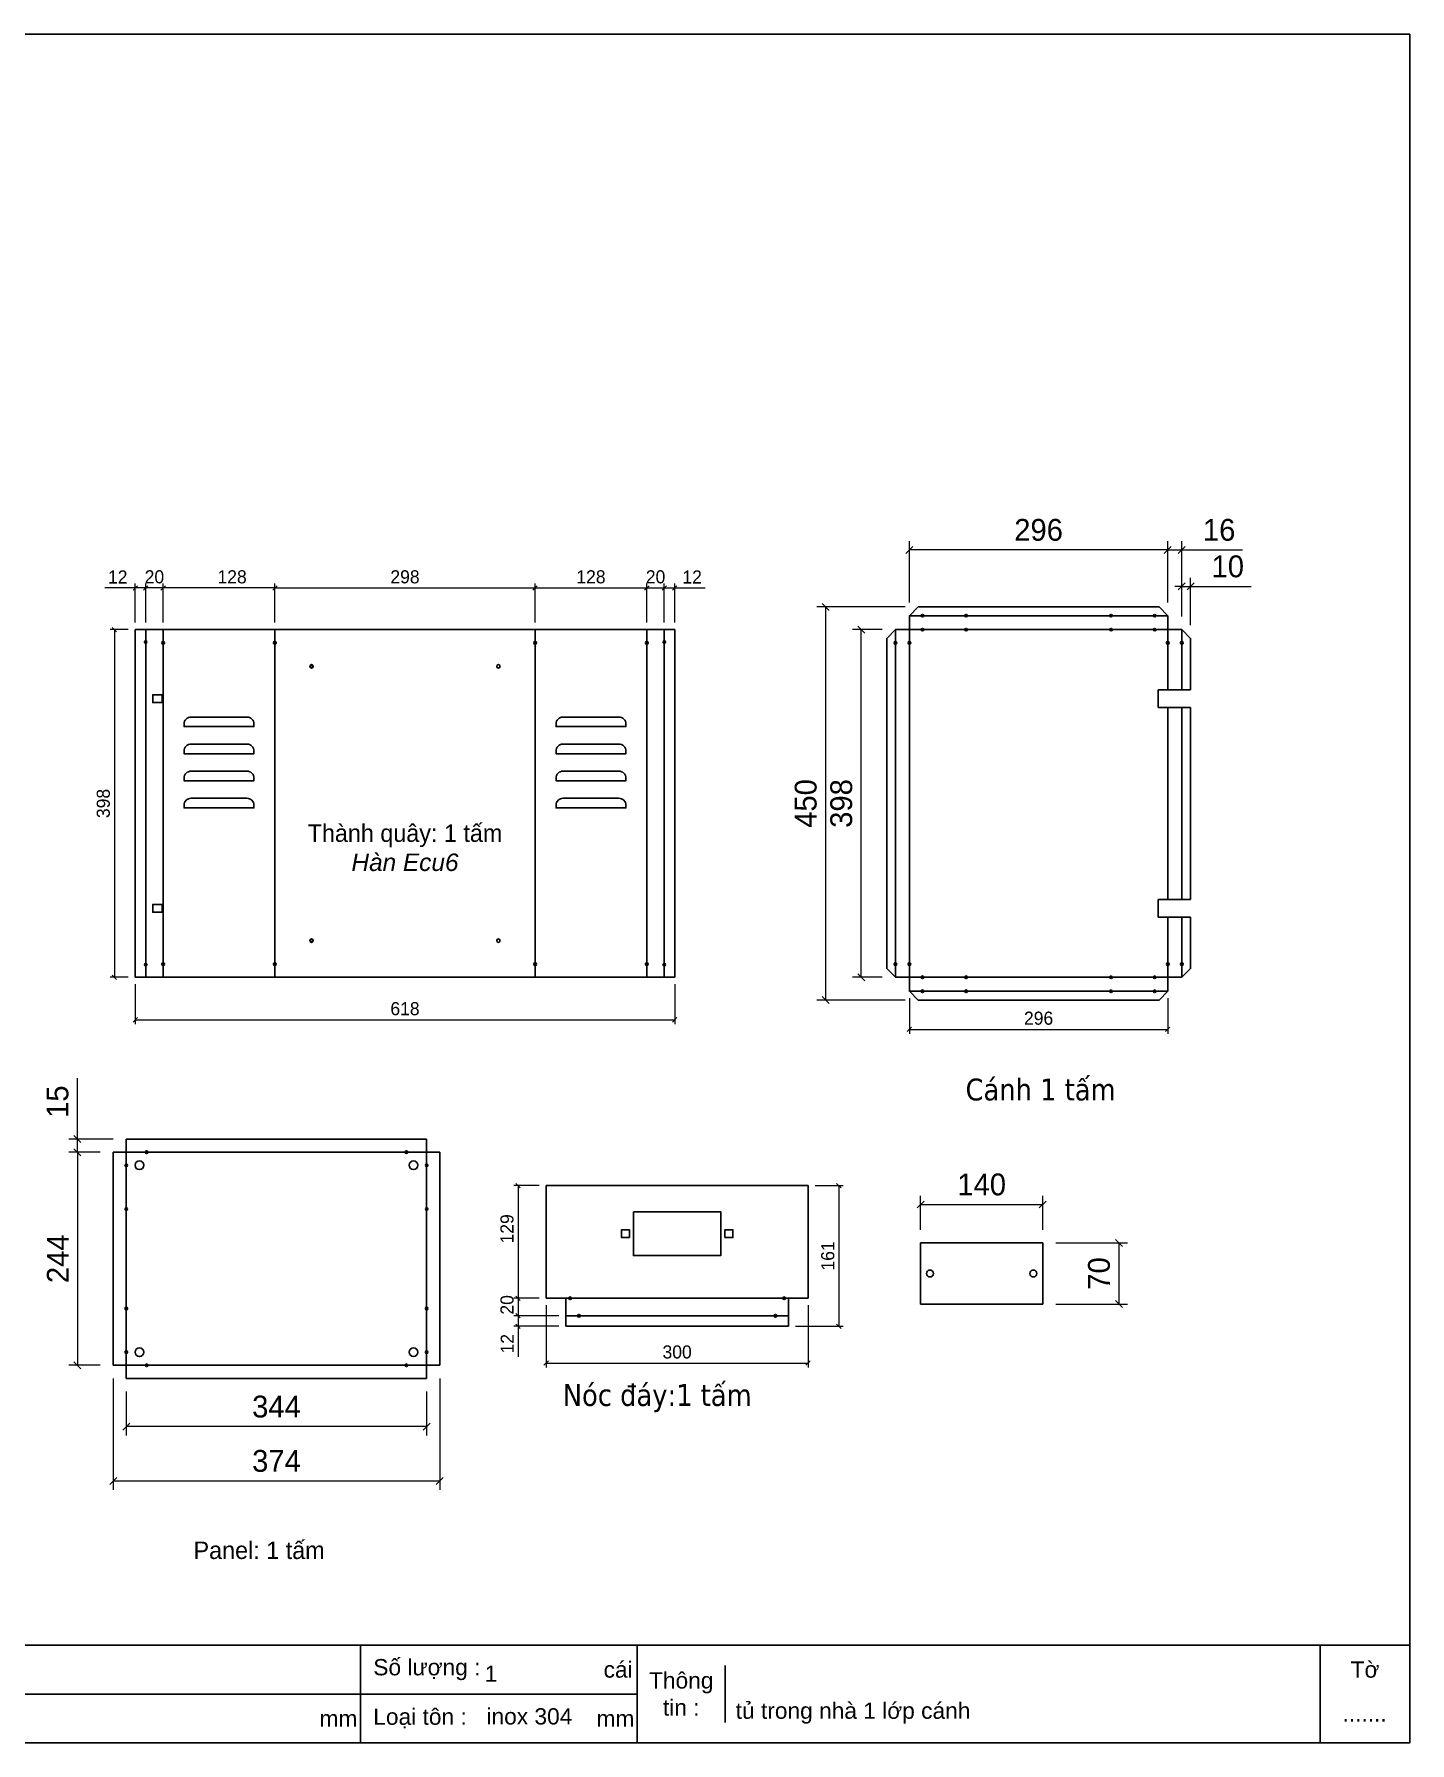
# Model space of a CAD drawing. Header units: millimetres. Extents: x 0 to 2767, y 0 to 1956.
# Drawn here: x 1191 to 2767, y 0 to 1956 of the extents above; entities that cross this region are included whole.
import ezdxf

# ---------------------------------------------------------------- set-up
doc = ezdxf.new("R2010")
doc.units = ezdxf.units.MM
doc.layers.add('CNC', color=7, linetype='Continuous')
doc.layers.add('DIM', color=253, linetype='Continuous')
doc.styles.add('Arial', font='arial.ttf')
doc.dimstyles.new('Dim-15', dxfattribs={"dimtxt": 15, "dimasz": 5, "dimexe": 5, "dimexo": 8, "dimgap": 5, "dimtad": 1, "dimdec": 0, "dimtxsty": 'Standard', "dimblk": 'OBLIQUE', "dimcen": 10, "dimclrd": 5, "dimclre": 5, "dimclrt": 3, "dimazin": 3, "dimtfac": 1, "dimtdec": 0, "dimtmove": 0, "dimatfit": 3, "dimldrblk": 'OBLIQUE', "dimlwd": 9, "dimlwe": 9})
doc.dimstyles.new('Dim-25', dxfattribs={"dimtxt": 25, "dimasz": 8, "dimexe": 10, "dimexo": 15, "dimgap": 10, "dimtad": 1, "dimdec": 0, "dimtxsty": 'Standard', "dimblk": 'OBLIQUE', "dimcen": 10, "dimclrd": 5, "dimclre": 5, "dimclrt": 3, "dimazin": 3, "dimtfac": 1, "dimtdec": 0, "dimtmove": 0, "dimatfit": 3, "dimldrblk": 'OBLIQUE', "dimlwd": 9, "dimlwe": 9})

# ---------------------------------------------------------------- blocks, each defined once
blk = doc.blocks.new('*D6')
at = {"color": 5, "lineweight": 9, "transparency": 16777216}
for p, q in [((1777.3, 500.9), (1777.3, 429.7)), ((2077.3, 500.9), (2077.3, 429.7)), ((1777.3, 434.7), (2077.3, 434.7))]:
    blk.add_line(p, q, dxfattribs=at)
at = {"color": 0, "linetype": 'ByBlock', "lineweight": -2}
for p, q in [((1779.8, 437.2), (1774.8, 432.2)), ((2074.8, 432.2), (2079.8, 437.2))]:
    blk.add_line(p, q, dxfattribs=at)
at = {"layer": 'Defpoints', "color": 0, "transparency": 16777216}
for p in [(1777.3, 508.9), (2077.3, 508.9), (2077.3, 434.7)]:
    blk.add_point(p, dxfattribs=at)
at = {"color": 3, "transparency": 16777216, "insert": (1927.3, 447.4), "char_height": 15, "attachment_point": 5}
blk.add_mtext('300', dxfattribs=at)
blk = doc.blocks.new('_Oblique')
at = {"color": 0, "linetype": 'ByBlock', "lineweight": -2}
blk.add_line((-0.5, -0.5), (0.5, 0.5), dxfattribs=at)
blk = doc.blocks.new('*D7')
at = {"color": 5, "lineweight": 9, "transparency": 16777216}
for p, q in [((1769.3, 637.9), (1740.2, 637.9)), ((1745.2, 637.9), (1745.2, 508.9)), ((1769.3, 508.9), (1740.2, 508.9))]:
    blk.add_line(p, q, dxfattribs=at)
at = {"color": 0, "linetype": 'ByBlock', "lineweight": -2}
for p, q in [((1747.7, 635.4), (1742.7, 640.4)), ((1742.7, 511.4), (1747.7, 506.4))]:
    blk.add_line(p, q, dxfattribs=at)
at = {"layer": 'Defpoints', "color": 0, "transparency": 16777216}
for p in [(1777.3, 637.9), (1745.2, 508.9), (1777.3, 508.9)]:
    blk.add_point(p, dxfattribs=at)
at = {"color": 3, "transparency": 16777216, "insert": (1732.5, 588.4), "char_height": 15, "attachment_point": 5, "rotation": 90}
blk.add_mtext('129', dxfattribs=at)
blk = doc.blocks.new('*D8')
at = {"color": 5, "lineweight": 9, "transparency": 16777216}
for p, q in [((1769.3, 508.9), (1740.2, 508.9)), ((1745.2, 508.9), (1745.2, 488.9)), ((1791.8, 488.9), (1740.2, 488.9))]:
    blk.add_line(p, q, dxfattribs=at)
at = {"color": 0, "linetype": 'ByBlock', "lineweight": -2}
for p, q in [((1747.7, 506.4), (1742.7, 511.4)), ((1742.7, 491.4), (1747.7, 486.4))]:
    blk.add_line(p, q, dxfattribs=at)
at = {"layer": 'Defpoints', "color": 0, "transparency": 16777216}
for p in [(1777.3, 508.9), (1745.2, 488.9), (1799.8, 488.9)]:
    blk.add_point(p, dxfattribs=at)
at = {"color": 3, "transparency": 16777216, "insert": (1732.5, 501.4), "char_height": 15, "attachment_point": 5, "rotation": 90}
blk.add_mtext('20', dxfattribs=at)
blk = doc.blocks.new('*D9')
at = {"color": 0, "linetype": 'ByBlock', "lineweight": -2}
for p, q in [((1747.7, 486.4), (1742.7, 491.4)), ((1742.7, 479.4), (1747.7, 474.4))]:
    blk.add_line(p, q, dxfattribs=at)
at = {"color": 5, "lineweight": 9, "transparency": 16777216}
for p, q in [((1791.8, 488.9), (1740.2, 488.9)), ((1791.8, 476.9), (1740.2, 476.9)), ((1745.2, 488.9), (1745.2, 476.9)), ((1745.2, 476.9), (1745.2, 442))]:
    blk.add_line(p, q, dxfattribs=at)
at = {"layer": 'Defpoints', "color": 0, "transparency": 16777216}
for p in [(1745.2, 476.9), (1799.8, 488.9), (1799.8, 476.9)]:
    blk.add_point(p, dxfattribs=at)
at = {"color": 3, "transparency": 16777216, "insert": (1732.7, 456.9), "char_height": 15, "attachment_point": 5, "rotation": 90}
blk.add_mtext('12', dxfattribs=at)
blk = doc.blocks.new('*D10')
at = {"color": 5, "lineweight": 9, "transparency": 16777216}
for p, q in [((2085.3, 637.9), (2117.5, 637.9)), ((2112.5, 637.9), (2112.5, 476.9)), ((2062.8, 476.9), (2117.5, 476.9))]:
    blk.add_line(p, q, dxfattribs=at)
at = {"color": 0, "linetype": 'ByBlock', "lineweight": -2}
for p, q in [((2115, 635.4), (2110, 640.4)), ((2110, 479.4), (2115, 474.4))]:
    blk.add_line(p, q, dxfattribs=at)
at = {"layer": 'Defpoints', "color": 0, "transparency": 16777216}
for p in [(2077.3, 637.9), (2054.8, 476.9), (2112.5, 476.9)]:
    blk.add_point(p, dxfattribs=at)
at = {"color": 3, "transparency": 16777216, "insert": (2099.9, 557.4), "char_height": 15, "attachment_point": 5, "rotation": 90}
blk.add_mtext('161', dxfattribs=at)
blk = doc.blocks.new('f3daunguoc')
at = {"layer": 'CNC', "color": 2, "lineweight": -3}
blk.add_circle((0, 0), 1.5, dxfattribs=at)
blk = doc.blocks.new('*D11')
at = {"color": 0, "linetype": 'ByBlock', "lineweight": -2}
for p, q in [((1469.1, 1324.7), (1464.1, 1319.7)), ((1762.1, 1319.7), (1767.1, 1324.7))]:
    blk.add_line(p, q, dxfattribs=at)
at = {"color": 5, "lineweight": 9, "transparency": 16777216}
for p, q in [((1466.6, 1282.4), (1466.6, 1327.2)), ((1466.6, 1322.2), (1764.6, 1322.2)), ((1764.6, 1282.4), (1764.6, 1327.2))]:
    blk.add_line(p, q, dxfattribs=at)
at = {"layer": 'Defpoints', "color": 0, "transparency": 16777216}
for p in [(1764.6, 1322.2), (1466.6, 1274.4), (1764.6, 1274.4)]:
    blk.add_point(p, dxfattribs=at)
at = {"color": 3, "transparency": 16777216, "insert": (1615.6, 1334.8), "char_height": 15, "attachment_point": 5}
blk.add_mtext('298', dxfattribs=at)
blk = doc.blocks.new('*D12')
at = {"color": 0, "linetype": 'ByBlock', "lineweight": -2}
for p, q in [((1341.1, 1324.7), (1336.1, 1319.7)), ((1464.1, 1319.7), (1469.1, 1324.7))]:
    blk.add_line(p, q, dxfattribs=at)
at = {"color": 5, "lineweight": 9, "transparency": 16777216}
for p, q in [((1338.6, 1282.4), (1338.6, 1327.2)), ((1466.6, 1322.2), (1338.6, 1322.2)), ((1466.6, 1282.4), (1466.6, 1327.2))]:
    blk.add_line(p, q, dxfattribs=at)
at = {"layer": 'Defpoints', "color": 0, "transparency": 16777216}
for p in [(1338.6, 1322.2), (1338.6, 1274.4), (1466.6, 1274.4)]:
    blk.add_point(p, dxfattribs=at)
at = {"color": 3, "transparency": 16777216, "insert": (1417.6, 1334.8), "char_height": 15, "attachment_point": 5}
blk.add_mtext('128', dxfattribs=at)
blk = doc.blocks.new('*D13')
at = {"color": 0, "linetype": 'ByBlock', "lineweight": -2}
for p, q in [((1321.1, 1324.7), (1316.1, 1319.7)), ((1336.1, 1319.7), (1341.1, 1324.7))]:
    blk.add_line(p, q, dxfattribs=at)
at = {"color": 5, "lineweight": 9, "transparency": 16777216}
for p, q in [((1318.6, 1282.4), (1318.6, 1327.2)), ((1338.6, 1322.2), (1318.6, 1322.2)), ((1338.6, 1282.4), (1338.6, 1327.2))]:
    blk.add_line(p, q, dxfattribs=at)
at = {"layer": 'Defpoints', "color": 0, "transparency": 16777216}
for p in [(1318.6, 1322.2), (1318.6, 1274.4), (1338.6, 1274.4)]:
    blk.add_point(p, dxfattribs=at)
at = {"color": 3, "transparency": 16777216, "insert": (1328.6, 1334.8), "char_height": 15, "attachment_point": 5}
blk.add_mtext('20', dxfattribs=at)
blk = doc.blocks.new('*D14')
at = {"color": 0, "linetype": 'ByBlock', "lineweight": -2}
for p, q in [((1767.1, 1324.7), (1762.1, 1319.7)), ((1890.1, 1319.7), (1895.1, 1324.7))]:
    blk.add_line(p, q, dxfattribs=at)
at = {"color": 5, "lineweight": 9, "transparency": 16777216}
for p, q in [((1764.6, 1282.4), (1764.6, 1327.2)), ((1764.6, 1322.2), (1892.6, 1322.2)), ((1892.6, 1282.4), (1892.6, 1327.2))]:
    blk.add_line(p, q, dxfattribs=at)
at = {"layer": 'Defpoints', "color": 0, "transparency": 16777216}
for p in [(1892.6, 1322.2), (1764.6, 1274.4), (1892.6, 1274.4)]:
    blk.add_point(p, dxfattribs=at)
at = {"color": 3, "transparency": 16777216, "insert": (1828.6, 1334.8), "char_height": 15, "attachment_point": 5}
blk.add_mtext('128', dxfattribs=at)
blk = doc.blocks.new('*D15')
at = {"color": 5, "lineweight": 9, "transparency": 16777216}
for p, q in [((1306.6, 1322.2), (1271.7, 1322.2)), ((1306.6, 1282.4), (1306.6, 1327.2)), ((1318.6, 1322.2), (1306.6, 1322.2)), ((1318.6, 1282.4), (1318.6, 1327.2))]:
    blk.add_line(p, q, dxfattribs=at)
at = {"color": 0, "linetype": 'ByBlock', "lineweight": -2}
for p, q in [((1309.1, 1324.7), (1304.1, 1319.7)), ((1316.1, 1319.7), (1321.1, 1324.7))]:
    blk.add_line(p, q, dxfattribs=at)
at = {"layer": 'Defpoints', "color": 0, "transparency": 16777216}
for p in [(1306.6, 1322.2), (1306.6, 1274.4), (1318.6, 1274.4)]:
    blk.add_point(p, dxfattribs=at)
at = {"color": 3, "transparency": 16777216, "insert": (1286.6, 1334.7), "char_height": 15, "attachment_point": 5}
blk.add_mtext('12', dxfattribs=at)
blk = doc.blocks.new('*D16')
at = {"color": 0, "linetype": 'ByBlock', "lineweight": -2}
for p, q in [((1895.1, 1324.7), (1890.1, 1319.7)), ((1910.1, 1319.7), (1915.1, 1324.7))]:
    blk.add_line(p, q, dxfattribs=at)
at = {"color": 5, "lineweight": 9, "transparency": 16777216}
for p, q in [((1892.6, 1282.4), (1892.6, 1327.2)), ((1892.6, 1322.2), (1912.6, 1322.2)), ((1912.6, 1282.4), (1912.6, 1327.2))]:
    blk.add_line(p, q, dxfattribs=at)
at = {"layer": 'Defpoints', "color": 0, "transparency": 16777216}
for p in [(1912.6, 1322.2), (1892.6, 1274.4), (1912.6, 1274.4)]:
    blk.add_point(p, dxfattribs=at)
at = {"color": 3, "transparency": 16777216, "insert": (1902.6, 1334.8), "char_height": 15, "attachment_point": 5}
blk.add_mtext('20', dxfattribs=at)
blk = doc.blocks.new('*D17')
at = {"color": 0, "linetype": 'ByBlock', "lineweight": -2}
for p, q in [((1915.1, 1324.7), (1910.1, 1319.7)), ((1922.1, 1319.7), (1927.1, 1324.7))]:
    blk.add_line(p, q, dxfattribs=at)
at = {"color": 5, "lineweight": 9, "transparency": 16777216}
for p, q in [((1912.6, 1282.4), (1912.6, 1327.2)), ((1912.6, 1322.2), (1924.6, 1322.2)), ((1924.6, 1282.4), (1924.6, 1327.2)), ((1924.6, 1322.2), (1959.5, 1322.2))]:
    blk.add_line(p, q, dxfattribs=at)
at = {"layer": 'Defpoints', "color": 0, "transparency": 16777216}
for p in [(1924.6, 1322.2), (1912.6, 1274.4), (1924.6, 1274.4)]:
    blk.add_point(p, dxfattribs=at)
at = {"color": 3, "transparency": 16777216, "insert": (1944.5, 1334.7), "char_height": 15, "attachment_point": 5}
blk.add_mtext('12', dxfattribs=at)
blk = doc.blocks.new('*D18')
at = {"color": 5, "lineweight": 9, "transparency": 16777216}
for p, q in [((1306.6, 868.4), (1306.6, 822.7)), ((1924.6, 868.4), (1924.6, 822.7)), ((1306.6, 827.7), (1924.6, 827.7))]:
    blk.add_line(p, q, dxfattribs=at)
at = {"color": 0, "linetype": 'ByBlock', "lineweight": -2}
for p, q in [((1309.1, 830.2), (1304.1, 825.2)), ((1922.1, 825.2), (1927.1, 830.2))]:
    blk.add_line(p, q, dxfattribs=at)
at = {"layer": 'Defpoints', "color": 0, "transparency": 16777216}
for p in [(1306.6, 876.4), (1924.6, 876.4), (1924.6, 827.7)]:
    blk.add_point(p, dxfattribs=at)
at = {"color": 3, "transparency": 16777216, "insert": (1615.6, 840.4), "char_height": 15, "attachment_point": 5}
blk.add_mtext('618', dxfattribs=at)
blk = doc.blocks.new('*D19')
at = {"color": 5, "lineweight": 9, "transparency": 16777216}
for p, q in [((1298.6, 1274.4), (1277.8, 1274.4)), ((1282.8, 1274.4), (1282.8, 876.4)), ((1298.6, 876.4), (1277.8, 876.4))]:
    blk.add_line(p, q, dxfattribs=at)
at = {"color": 0, "linetype": 'ByBlock', "lineweight": -2}
for p, q in [((1285.3, 1271.9), (1280.3, 1276.9)), ((1280.3, 878.9), (1285.3, 873.9))]:
    blk.add_line(p, q, dxfattribs=at)
at = {"layer": 'Defpoints', "color": 0, "transparency": 16777216}
for p in [(1306.6, 1274.4), (1282.8, 876.4), (1306.6, 876.4)]:
    blk.add_point(p, dxfattribs=at)
at = {"color": 3, "transparency": 16777216, "insert": (1270.1, 1075.4), "char_height": 15, "attachment_point": 5, "rotation": 90}
blk.add_mtext('398', dxfattribs=at)
blk = doc.blocks.new('*D20')
at = {"color": 5, "lineweight": 9, "ltscale": 3, "transparency": 16777216}
for p, q in [((1240.4, 691.2), (1240.4, 760.8)), ((1281.4, 691.2), (1230.4, 691.2)), ((1240.4, 676.2), (1240.4, 691.2)), ((1266.4, 676.2), (1230.4, 676.2)), ((1240.4, 676.2), (1240.4, 668.2))]:
    blk.add_line(p, q, dxfattribs=at)
at = {"color": 0, "linetype": 'ByBlock', "lineweight": -2}
for p, q in [((1236.4, 695.2), (1244.4, 687.2)), ((1244.4, 672.2), (1236.4, 680.2))]:
    blk.add_line(p, q, dxfattribs=at)
at = {"layer": 'Defpoints', "color": 0, "ltscale": 3, "transparency": 16777216}
for p in [(1240.4, 691.2), (1296.4, 691.2), (1281.4, 676.2)]:
    blk.add_point(p, dxfattribs=at)
at = {"color": 3, "ltscale": 3, "transparency": 16777216, "insert": (1217.7, 734), "char_height": 25, "attachment_point": 5, "rotation": 90}
blk.add_mtext('15', dxfattribs=at)
blk = doc.blocks.new('*D21')
at = {"color": 5, "lineweight": 9, "ltscale": 3, "transparency": 16777216}
for p, q in [((1266.4, 676.2), (1230.4, 676.2)), ((1240.4, 676.2), (1240.4, 432.2)), ((1266.4, 432.2), (1230.4, 432.2))]:
    blk.add_line(p, q, dxfattribs=at)
at = {"color": 0, "linetype": 'ByBlock', "lineweight": -2}
for p, q in [((1244.4, 672.2), (1236.4, 680.2)), ((1236.4, 436.2), (1244.4, 428.2))]:
    blk.add_line(p, q, dxfattribs=at)
at = {"layer": 'Defpoints', "color": 0, "ltscale": 3, "transparency": 16777216}
for p in [(1281.4, 676.2), (1240.4, 432.2), (1281.4, 432.2)]:
    blk.add_point(p, dxfattribs=at)
at = {"color": 3, "ltscale": 3, "transparency": 16777216, "insert": (1217.9, 554.2), "char_height": 25, "attachment_point": 5, "rotation": 90}
blk.add_mtext('244', dxfattribs=at)
blk = doc.blocks.new('*D22')
at = {"color": 5, "lineweight": 9, "ltscale": 3, "transparency": 16777216}
for p, q in [((1281.4, 417.2), (1281.4, 289.8)), ((1655.4, 417.2), (1655.4, 289.8)), ((1281.4, 299.8), (1655.4, 299.8))]:
    blk.add_line(p, q, dxfattribs=at)
at = {"color": 0, "linetype": 'ByBlock', "lineweight": -2}
for p, q in [((1285.4, 303.8), (1277.4, 295.8)), ((1651.4, 295.8), (1659.4, 303.8))]:
    blk.add_line(p, q, dxfattribs=at)
at = {"layer": 'Defpoints', "color": 0, "ltscale": 3, "transparency": 16777216}
for p in [(1281.4, 432.2), (1655.4, 432.2), (1655.4, 299.8)]:
    blk.add_point(p, dxfattribs=at)
at = {"color": 3, "ltscale": 3, "transparency": 16777216, "insert": (1468.4, 322.6), "char_height": 25, "attachment_point": 5}
blk.add_mtext('374', dxfattribs=at)
blk = doc.blocks.new('*D23')
at = {"color": 5, "lineweight": 9, "ltscale": 3, "transparency": 16777216}
for p, q in [((1296.4, 402.2), (1296.4, 352)), ((1640.4, 402.2), (1640.4, 352)), ((1640.4, 362), (1296.4, 362))]:
    blk.add_line(p, q, dxfattribs=at)
at = {"color": 0, "linetype": 'ByBlock', "lineweight": -2}
for p, q in [((1300.4, 366), (1292.4, 358)), ((1636.4, 358), (1644.4, 366))]:
    blk.add_line(p, q, dxfattribs=at)
at = {"layer": 'Defpoints', "color": 0, "ltscale": 3, "transparency": 16777216}
for p in [(1296.4, 417.2), (1640.4, 417.2), (1296.4, 362)]:
    blk.add_point(p, dxfattribs=at)
at = {"color": 3, "ltscale": 3, "transparency": 16777216, "insert": (1468.4, 384.8), "char_height": 25, "attachment_point": 5}
blk.add_mtext('344', dxfattribs=at)
blk = doc.blocks.new('*D24')
at = {"color": 0, "linetype": 'ByBlock', "lineweight": -2}
for p, q in [((2195.8, 819.3), (2190.8, 814.3)), ((2486.8, 814.3), (2491.8, 819.3))]:
    blk.add_line(p, q, dxfattribs=at)
at = {"layer": 'Defpoints', "color": 0, "transparency": 16777216}
for p in [(2193.3, 860.4), (2489.3, 860.4), (2489.3, 816.8)]:
    blk.add_point(p, dxfattribs=at)
at = {"layer": 'DIM', "color": 5, "lineweight": 9, "transparency": 16777216}
for p, q in [((2193.3, 852.4), (2193.3, 811.8)), ((2489.3, 852.4), (2489.3, 811.8)), ((2193.3, 816.8), (2489.3, 816.8))]:
    blk.add_line(p, q, dxfattribs=at)
at = {"layer": 'DIM', "color": 3, "transparency": 16777216, "insert": (2341.3, 829.5), "char_height": 15, "attachment_point": 5}
blk.add_mtext('296', dxfattribs=at)
blk = doc.blocks.new('*D25')
at = {"color": 5, "lineweight": 9, "ltscale": 3, "transparency": 16777216}
for p, q in [((2505.3, 1289.4), (2505.3, 1333.9)), ((2515.3, 1279.4), (2515.3, 1333.9)), ((2505.3, 1323.9), (2497.3, 1323.9)), ((2505.3, 1323.9), (2515.3, 1323.9)), ((2515.3, 1323.9), (2584.7, 1323.9))]:
    blk.add_line(p, q, dxfattribs=at)
at = {"color": 0, "linetype": 'ByBlock', "lineweight": -2}
for p, q in [((2501.3, 1319.9), (2509.3, 1327.9)), ((2519.3, 1327.9), (2511.3, 1319.9))]:
    blk.add_line(p, q, dxfattribs=at)
at = {"layer": 'Defpoints', "color": 0, "ltscale": 3, "transparency": 16777216}
for p in [(2515.3, 1323.9), (2505.3, 1274.4), (2515.3, 1264.4)]:
    blk.add_point(p, dxfattribs=at)
at = {"color": 3, "ltscale": 3, "transparency": 16777216, "insert": (2558, 1346.7), "char_height": 25, "attachment_point": 5}
blk.add_mtext('10', dxfattribs=at)
blk = doc.blocks.new('*D26')
at = {"color": 0, "linetype": 'ByBlock', "lineweight": -2}
for p, q in [((2485.3, 1361.7), (2493.3, 1369.7)), ((2509.3, 1369.7), (2501.3, 1361.7))]:
    blk.add_line(p, q, dxfattribs=at)
at = {"color": 5, "lineweight": 9, "ltscale": 3, "transparency": 16777216}
for p, q in [((2489.3, 1305.4), (2489.3, 1375.7)), ((2505.3, 1289.4), (2505.3, 1375.7)), ((2489.3, 1365.7), (2481.3, 1365.7)), ((2489.3, 1365.7), (2505.3, 1365.7)), ((2505.3, 1365.7), (2574.8, 1365.7))]:
    blk.add_line(p, q, dxfattribs=at)
at = {"layer": 'Defpoints', "color": 0, "ltscale": 3, "transparency": 16777216}
for p in [(2505.3, 1365.7), (2489.3, 1290.4), (2505.3, 1274.4)]:
    blk.add_point(p, dxfattribs=at)
at = {"color": 3, "ltscale": 3, "transparency": 16777216, "insert": (2548.1, 1388.5), "char_height": 25, "attachment_point": 5}
blk.add_mtext('16', dxfattribs=at)
blk = doc.blocks.new('*D27')
at = {"color": 0, "linetype": 'ByBlock', "lineweight": -2}
for p, q in [((2197.3, 1369.7), (2189.3, 1361.7)), ((2485.3, 1361.7), (2493.3, 1369.7))]:
    blk.add_line(p, q, dxfattribs=at)
at = {"color": 5, "lineweight": 9, "ltscale": 3, "transparency": 16777216}
for p, q in [((2193.3, 1305.4), (2193.3, 1375.7)), ((2489.3, 1305.4), (2489.3, 1375.7)), ((2489.3, 1365.7), (2193.3, 1365.7))]:
    blk.add_line(p, q, dxfattribs=at)
at = {"layer": 'Defpoints', "color": 0, "ltscale": 3, "transparency": 16777216}
for p in [(2193.3, 1365.7), (2193.3, 1290.4), (2489.3, 1290.4)]:
    blk.add_point(p, dxfattribs=at)
at = {"color": 3, "ltscale": 3, "transparency": 16777216, "insert": (2341.3, 1388.5), "char_height": 25, "attachment_point": 5}
blk.add_mtext('296', dxfattribs=at)
blk = doc.blocks.new('*D28')
at = {"color": 5, "lineweight": 9, "ltscale": 3, "transparency": 16777216}
for p, q in [((2188.3, 1300.4), (2087.4, 1300.4)), ((2097.4, 1300.4), (2097.4, 850.4)), ((2188.3, 850.4), (2087.4, 850.4))]:
    blk.add_line(p, q, dxfattribs=at)
at = {"color": 0, "linetype": 'ByBlock', "lineweight": -2}
for p, q in [((2101.4, 1296.4), (2093.4, 1304.4)), ((2093.4, 854.4), (2101.4, 846.4))]:
    blk.add_line(p, q, dxfattribs=at)
at = {"layer": 'Defpoints', "color": 0, "ltscale": 3, "transparency": 16777216}
for p in [(2203.3, 1300.4), (2097.4, 850.4), (2203.3, 850.4)]:
    blk.add_point(p, dxfattribs=at)
at = {"color": 3, "ltscale": 3, "transparency": 16777216, "insert": (2074.7, 1075.4), "char_height": 25, "attachment_point": 5, "rotation": 90}
blk.add_mtext('450', dxfattribs=at)
blk = doc.blocks.new('*D29')
at = {"color": 5, "lineweight": 9, "ltscale": 3, "transparency": 16777216}
for p, q in [((2162.3, 1274.4), (2128.2, 1274.4)), ((2138.2, 876.4), (2138.2, 1274.4)), ((2162.3, 876.4), (2128.2, 876.4))]:
    blk.add_line(p, q, dxfattribs=at)
at = {"color": 0, "linetype": 'ByBlock', "lineweight": -2}
for p, q in [((2142.2, 1270.4), (2134.2, 1278.4)), ((2134.2, 880.4), (2142.2, 872.4))]:
    blk.add_line(p, q, dxfattribs=at)
at = {"layer": 'Defpoints', "color": 0, "ltscale": 3, "transparency": 16777216}
for p in [(2138.2, 1274.4), (2177.3, 1274.4), (2177.3, 876.4)]:
    blk.add_point(p, dxfattribs=at)
at = {"color": 3, "ltscale": 3, "transparency": 16777216, "insert": (2115.4, 1075.4), "char_height": 25, "attachment_point": 5, "rotation": 90}
blk.add_mtext('398', dxfattribs=at)
blk = doc.blocks.new('*D30')
at = {"color": 5, "lineweight": 9, "ltscale": 3, "transparency": 16777216}
for p, q in [((2206.1, 587.3), (2206.1, 626.3)), ((2346.1, 587.3), (2346.1, 626.3)), ((2206.1, 616.3), (2346.1, 616.3))]:
    blk.add_line(p, q, dxfattribs=at)
at = {"color": 0, "linetype": 'ByBlock', "lineweight": -2}
for p, q in [((2210.1, 620.3), (2202.1, 612.3)), ((2342.1, 612.3), (2350.1, 620.3))]:
    blk.add_line(p, q, dxfattribs=at)
at = {"layer": 'Defpoints', "color": 0, "ltscale": 3, "transparency": 16777216}
for p in [(2346.1, 616.3), (2206.1, 572.3), (2346.1, 572.3)]:
    blk.add_point(p, dxfattribs=at)
at = {"color": 3, "ltscale": 3, "transparency": 16777216, "insert": (2276.1, 639.1), "char_height": 25, "attachment_point": 5}
blk.add_mtext('140', dxfattribs=at)
blk = doc.blocks.new('*D31')
at = {"color": 5, "lineweight": 9, "ltscale": 3, "transparency": 16777216}
for p, q in [((2361.1, 572.3), (2443.3, 572.3)), ((2433.3, 572.3), (2433.3, 502.3)), ((2361.1, 502.3), (2443.3, 502.3))]:
    blk.add_line(p, q, dxfattribs=at)
at = {"color": 0, "linetype": 'ByBlock', "lineweight": -2}
for p, q in [((2437.3, 568.3), (2429.3, 576.3)), ((2429.3, 506.3), (2437.3, 498.3))]:
    blk.add_line(p, q, dxfattribs=at)
at = {"layer": 'Defpoints', "color": 0, "ltscale": 3, "transparency": 16777216}
for p in [(2346.1, 572.3), (2346.1, 502.3), (2433.3, 502.3)]:
    blk.add_point(p, dxfattribs=at)
at = {"color": 3, "ltscale": 3, "transparency": 16777216, "insert": (2410.6, 537.3), "char_height": 25, "attachment_point": 5, "rotation": 90}
blk.add_mtext('70', dxfattribs=at)
blk = doc.blocks.new('KHUNG CHUẨN')
at = {"color": 7}
for p, q in [((19889.2, -28535.2), (16919.2, -28535.2)), ((18599.2, -28535.2), (18599.2, -28655.2)), ((18939.2, -28535.2), (18939.2, -28655.2)), ((19779.2, -28535.2), (19779.2, -28655.2)), ((19047.6, -28560.2), (19047.6, -28630.2)), ((18939.2, -28595.2), (16919.2, -28595.2))]:
    blk.add_line(p, q, dxfattribs=at)
blk.add_lwpolyline([(16919.2, -26555.2), (19889.2, -26555.2), (19889.2, -28655.2), (16919.2, -28655.2)], close=True, dxfattribs=at)
at = {"color": 2, "char_height": 20, "style": 'Arial'}
for s, insert, width, attachment_point in [('  Số lượng :', (18599.2, -28565.2), 917.634, 4), ('cái', (18897.9, -28565.2), 63.517, 4), ('Tờ', (19834.2, -28565.2), 110, 5), ('Thông\\Ptin :', (18993.4, -28595.2), 108.311, 5), ('mm', (18548.6, -28625.2), 73.831, 4), ('  Loại tôn :', (18599.2, -28625.2), 917.634, 4), ('mm', (18889.2, -28625.2), 917.634, 4)]:
    blk.add_mtext(s, dxfattribs=dict(at, insert=insert, width=width, attachment_point=attachment_point))
at = {"color": 3, "style": 'Arial'}
for tag, p in [('#01', (17055.6, -28580.1)), ('#02', (17431.4, -28580.1)), ('#03', (18030.6, -28580.1)), ('#08', (18751.7, -28580.1)), ('#10', (19064.8, -28580.1)), ('#04', (17024.8, -28634.6)), ('#05', (17308.5, -28633)), ('#06', (17632.7, -28633.7)), ('#07', (18002, -28634.7)), ('#09', (18753.8, -28632.6)), ('#11', (19060.3, -28625.7)), ('#12', (19806.5, -28628.9))]:
    blk.add_attdef(tag, p, '', height=20, dxfattribs=at)

msp = doc.modelspace()

# ---------------------------------------------------------------- linework, layer by layer
at = {"color": 7}
for p, q in [((1306.6, 1274.4), (1924.6, 1274.4)), ((1306.6, 1274.4), (1306.6, 876.4)), ((1318.6, 1274.4), (1318.6, 876.4)), ((1338.6, 1274.4), (1338.6, 876.4)), ((1466.6, 1274.4), (1466.6, 876.4)), ((1764.6, 1274.4), (1764.6, 876.4)), ((1892.6, 1274.4), (1892.6, 876.4)), ((1912.6, 1274.4), (1912.6, 876.4)), ((1924.6, 1274.4), (1924.6, 876.4)), ((1924.6, 876.4), (1306.6, 876.4)), ((1777.3, 637.9), (2077.3, 637.9)), ((1777.3, 508.9), (2077.3, 508.9)), ((1799.8, 476.9), (1799.8, 508.9)), ((2054.8, 476.9), (2054.8, 508.9)), ((1799.8, 488.9), (2054.8, 488.9)), ((1799.8, 476.9), (2054.8, 476.9))]:
    msp.add_line(p, q, dxfattribs=at)
for points in [[(2515.3, 945.4), (2515.3, 886.4), (2505.3, 876.4), (2489.3, 876.4), (2489.3, 860.4), (2479.3, 850.4), (2203.3, 850.4), (2193.3, 860.4), (2193.3, 876.4), (2177.3, 876.4), (2167.3, 886.4), (2167.3, 1264.4), (2177.3, 1274.4), (2193.3, 1274.4), (2193.3, 1290.4), (2203.3, 1300.4), (2479.3, 1300.4), (2489.3, 1290.4), (2489.3, 1274.4), (2505.3, 1274.4), (2515.3, 1264.4), (2515.3, 1205.4)], [(2177.3, 876.4), (2177.3, 1274.4)], [(2193.3, 1290.4), (2489.3, 1290.4)], [(2489.3, 945.4), (2489.3, 876.4), (2193.3, 876.4), (2193.3, 1274.4), (2489.3, 1274.4), (2489.3, 1205.4)], [(2505.3, 1274.4), (2505.3, 1205.4)], [(2489.3, 1185.4), (2489.3, 965.4)], [(2505.3, 1185.4), (2505.3, 965.4)], [(2515.3, 1185.4), (2515.3, 965.4)], [(2505.3, 945.4), (2505.3, 876.4)], [(2489.3, 860.4), (2193.3, 860.4)], [(1777.3, 637.9), (1777.3, 508.9)], [(2077.3, 508.9), (2077.3, 637.9)]]:
    msp.add_lwpolyline(points, dxfattribs=at)
at = {"color": 2}
for points in [[(1337.6, 1199.9), (1326.6, 1199.9), (1326.6, 1190.9), (1337.6, 1190.9)], [(1337.6, 950.9), (1326.6, 950.9), (1326.6, 959.9), (1337.6, 959.9)], [(1877.3, 607.9), (1977.3, 607.9), (1977.3, 557.9), (1877.3, 557.9)], [(1872.6, 578.4), (1863.6, 578.4), (1863.6, 587.4), (1872.6, 587.4)], [(1982.1, 578.4), (1991.1, 578.4), (1991.1, 587.4), (1982.1, 587.4)]]:
    msp.add_lwpolyline(points, close=True, dxfattribs=at)
for points in [[(2515.3, 1185.4), (2478.3, 1185.4), (2478.3, 1205.4), (2515.3, 1205.4)], [(2515.3, 965.4), (2478.3, 965.4), (2478.3, 945.4), (2515.3, 945.4)]]:
    msp.add_lwpolyline(points, dxfattribs=at)
for points in [[(1370.6, 1174.4), (1434.6, 1174.4, -0.414214), (1442.6, 1166.4), (1442.6, 1163.4), (1362.6, 1163.4), (1362.6, 1166.4, -0.414214)], [(1860.6, 1174.4), (1796.6, 1174.4, 0.414214), (1788.6, 1166.4), (1788.6, 1163.4), (1868.6, 1163.4), (1868.6, 1166.4, 0.414214)], [(1370.6, 1143.4), (1434.6, 1143.4, -0.414214), (1442.6, 1135.4), (1442.6, 1132.4), (1362.6, 1132.4), (1362.6, 1135.4, -0.414214)], [(1860.6, 1143.4), (1796.6, 1143.4, 0.414214), (1788.6, 1135.4), (1788.6, 1132.4), (1868.6, 1132.4), (1868.6, 1135.4, 0.414214)], [(1370.6, 1112.4), (1434.6, 1112.4, -0.414214), (1442.6, 1104.4), (1442.6, 1101.4), (1362.6, 1101.4), (1362.6, 1104.4, -0.414214)], [(1860.6, 1112.4), (1796.6, 1112.4, 0.414214), (1788.6, 1104.4), (1788.6, 1101.4), (1868.6, 1101.4), (1868.6, 1104.4, 0.414214)], [(1370.6, 1081.4), (1434.6, 1081.4, -0.414214), (1442.6, 1073.4), (1442.6, 1070.4), (1362.6, 1070.4), (1362.6, 1073.4, -0.414214)], [(1860.6, 1081.4), (1796.6, 1081.4, 0.414214), (1788.6, 1073.4), (1788.6, 1070.4), (1868.6, 1070.4), (1868.6, 1073.4, 0.414214)]]:
    msp.add_lwpolyline(points, format="xyb", close=True, dxfattribs=at)
at = {"color": 2, "ltscale": 3}
for points in [[(1281.4, 676.2), (1296.4, 676.2), (1296.4, 691.2)], [(1655.4, 676.2), (1640.4, 676.2), (1640.4, 691.2)], [(1281.4, 432.2), (1296.4, 432.2), (1296.4, 417.2)], [(1655.4, 432.2), (1640.4, 432.2), (1640.4, 417.2)]]:
    msp.add_lwpolyline(points, dxfattribs=at)
for points in [[(1296.4, 691.2), (1640.4, 691.2)], [(1281.4, 432.2), (1281.4, 676.2)], [(1655.4, 676.2), (1655.4, 432.2)], [(1640.4, 417.2), (1296.4, 417.2)]]:
    msp.add_lwpolyline(points)
msp.add_lwpolyline([(1296.4, 432.2), (1296.4, 676.2), (1640.4, 676.2), (1640.4, 432.2)], close=True)
at = {"color": 7}
msp.add_lwpolyline([(2206.1, 572.3), (2346.1, 572.3), (2346.1, 502.3), (2206.1, 502.3)], close=True, dxfattribs=at)
at = {"color": 2}
for centre in [(1508.6, 1232.4), (1722.6, 1232.4), (1508.6, 918.4), (1722.6, 918.4)]:
    msp.add_circle(centre, 2, dxfattribs=at)
at = {"color": 2, "ltscale": 3}
for centre, radius in [((1508.6, 1232.4), 1.5), ((1508.6, 918.4), 1.5), ((1311.4, 661.2), 5), ((1625.4, 661.2), 5), ((1311.4, 447.2), 5), ((1625.4, 447.2), 5)]:
    msp.add_circle(centre, radius, dxfattribs=at)
at = {"color": 7}
for centre in [(2216.8, 537.3), (2335.3, 537.3)]:
    msp.add_circle(centre, 4, dxfattribs=at)

# ---------------------------------------------------------------- block references
at = {"color": 3}
ref = msp.add_blockref('KHUNG CHUẨN', (-15760.1, 26691.9), dxfattribs=dict(at, xscale=0.9314870399937262, yscale=0.9314870399937262, zscale=0.9314870399937262))
ref.add_attrib('#08', '1', (1706.9, 69.9), dxfattribs={"color": 3, "height": 18.6, "style": 'Arial'})
ref.add_attrib('#09', 'inox 304', (1708.9, 21), dxfattribs={"color": 3, "height": 18.63, "style": 'Arial'})
ref.add_attrib('#11', 'tủ trong nhà 1 lớp cánh', (1994.4, 27.5), dxfattribs={"color": 3, "height": 18.63, "style": 'Arial'})
ref.add_attrib('#12', '.......', (2689.4, 24.4), dxfattribs={"color": 3, "height": 18.63, "style": 'Arial'})
at = {"lineweight": -3, "xscale": -1}
for p, rotation in [((2208.3, 1290.4), 180), ((2258.3, 1290.4), 180), ((2208.3, 1274.4), 180), ((2258.3, 1274.4), 180), ((1338.6, 1259.4), 180), ((1466.6, 1259.4), 180), ((1764.6, 1259.4), 180), ((1892.6, 1259.4), 180), ((1912.6, 1260.3), 180), ((2177.3, 1259.4), 180), ((2193.3, 1259.4), 180), ((1617.2, 676.2), 90), ((1640.4, 661.2), 90), ((1640.4, 611.2), 90), ((2049.8, 508.9), 90), ((1296.4, 497.2), 270), ((2039.8, 488.9), 90), ((1296.4, 447.2), 270), ((1319.7, 432.2), 270)]:
    msp.add_blockref('f3daunguoc', p, dxfattribs=dict(at, rotation=rotation))
at = {"lineweight": -3}
for p, rotation in [((2424.3, 1290.4), 180), ((2474.3, 1290.4), 180), ((2424.3, 1274.4), 180), ((2474.3, 1274.4), 180), ((1318.6, 1260.3), 180), ((2489.3, 1259.4), 180), ((2505.3, 1259.4), 180), ((1319.7, 676.2), 270), ((1296.4, 661.2), 270), ((1296.4, 611.2), 270), ((1804.8, 508.9), 270), ((1640.4, 497.2), 90), ((1814.8, 488.9), 270), ((1617.2, 432.2), 90), ((1640.4, 447.2), 90)]:
    msp.add_blockref('f3daunguoc', p, dxfattribs=dict(at, rotation=rotation))
at = {"lineweight": -3, "xscale": -1}
for p in [(1318.6, 890.9), (2489.3, 891.4), (2505.3, 891.4), (2424.3, 876.4), (2424.3, 860.4), (2474.3, 876.4), (2474.3, 860.4)]:
    msp.add_blockref('f3daunguoc', p, dxfattribs=at)
at = {"lineweight": -3}
for p in [(1338.6, 891.4), (1466.6, 891.4), (1764.6, 891.4), (1892.6, 891.4), (1912.6, 890.9), (2177.3, 891.4), (2193.3, 891.4), (2208.3, 876.4), (2208.3, 860.4), (2258.3, 876.4), (2258.3, 860.4)]:
    msp.add_blockref('f3daunguoc', p, dxfattribs=at)

# ---------------------------------------------------------------- texts
at = {"char_height": 20, "width": 324.449, "attachment_point": 5}
for s, insert in [('Thành quây: 1 tấm\\P{\\fArial|b0|i1|c0|p34;Hàn Ecu6}', (1615.6, 1024.6)), ('Panel: 1 tấm', (1448.5, 220.3))]:
    msp.add_mtext(s, dxfattribs=dict(at, insert=insert))
at = {"color": 2, "char_height": 25, "width": 775, "attachment_point": 5}
for s, insert in [('{\\fTahoma|b0|i0|c0|p34;Cánh 1 tấm}', (2343.6, 747.7)), ('{\\fTahoma|b0|i0|c0|p34;Nóc đáy:1 tấm}', (1904.5, 394.6))]:
    msp.add_mtext(s, dxfattribs=dict(at, insert=insert))

# ---------------------------------------------------------------- dimensions: what is measured, and where the dimension line sits
at = {"color": 2, "ltscale": 3}
for base, p1, p2, picture, middle in [((2193.3, 1365.7), (2489.3, 1290.4), (2193.3, 1290.4), '*D27', (2341.3, 1388.5)), ((2505.3, 1365.7), (2489.3, 1290.4), (2505.3, 1274.4), '*D26', (2548.1, 1388.5)), ((2515.3, 1323.9), (2505.3, 1274.4), (2515.3, 1264.4), '*D25', (2558, 1346.7)), ((2346.1, 616.3), (2206.1, 572.3), (2346.1, 572.3), '*D30', (2276.1, 639.1))]:
    dim = msp.add_linear_dim(base=base, p1=p1, p2=p2, dimstyle='Dim-25', dxfattribs=at)
    dim.commit()
    dim.dimension.update_dxf_attribs({"geometry": picture, "text_midpoint": middle})
at = {"color": 7}
for base, p1, p2, picture, middle in [((1306.6, 1322.2), (1318.6, 1274.4), (1306.6, 1274.4), '*D15', (1286.6, 1334.7)), ((1764.6, 1322.2), (1466.6, 1274.4), (1764.6, 1274.4), '*D11', (1615.6, 1334.8)), ((1892.6, 1322.2), (1764.6, 1274.4), (1892.6, 1274.4), '*D14', (1828.6, 1334.8)), ((1924.6, 827.7), (1306.6, 876.4), (1924.6, 876.4), '*D18', (1615.6, 840.4))]:
    dim = msp.add_linear_dim(base=base, p1=p1, p2=p2, dimstyle='Dim-15', dxfattribs=at)
    dim.commit()
    dim.dimension.update_dxf_attribs({"geometry": picture, "text_midpoint": middle})
dim = msp.add_linear_dim(base=(1318.6, 1322.2), p1=(1338.6, 1274.4), p2=(1318.6, 1274.4), dimstyle='Dim-15', dxfattribs=at)
dim.commit()
dim.dimension.update_dxf_attribs({"geometry": '*D13', "text_midpoint": (1328.6, 1322.2), "dimtype": 160})
for base, p1, p2, angle, picture, middle in [((1338.6, 1322.2), (1466.6, 1274.4), (1338.6, 1274.4), 180, '*D12', (1417.6, 1322.2)), ((1912.6, 1322.2), (1892.6, 1274.4), (1912.6, 1274.4), 180, '*D16', (1902.6, 1322.2)), ((1745.2, 508.9), (1777.3, 637.9), (1777.3, 508.9), 270, '*D7', (1745.2, 588.4)), ((1745.2, 488.9), (1777.3, 508.9), (1799.8, 488.9), 270, '*D8', (1745.2, 501.4))]:
    dim = msp.add_linear_dim(base=base, p1=p1, p2=p2, angle=angle, dimstyle='Dim-15', dxfattribs=at)
    dim.commit()
    dim.dimension.update_dxf_attribs({"geometry": picture, "text_midpoint": middle, "dimtype": 160})
for base, p1, p2, angle, picture, middle in [((1924.6, 1322.2), (1912.6, 1274.4), (1924.6, 1274.4), 180, '*D17', (1944.5, 1334.7)), ((1282.8, 876.4), (1306.6, 1274.4), (1306.6, 876.4), 90, '*D19', (1270.1, 1075.4)), ((2112.5, 476.9), (2077.3, 637.9), (2054.8, 476.9), 270, '*D10', (2099.9, 557.4)), ((2077.3, 434.7), (1777.3, 508.9), (2077.3, 508.9), 180, '*D6', (1927.3, 447.4)), ((1745.2, 476.9), (1799.8, 488.9), (1799.8, 476.9), 270, '*D9', (1732.7, 456.9))]:
    dim = msp.add_linear_dim(base=base, p1=p1, p2=p2, angle=angle, dimstyle='Dim-15', dxfattribs=at)
    dim.commit()
    dim.dimension.update_dxf_attribs({"geometry": picture, "text_midpoint": middle})
at = {"color": 2, "ltscale": 3}
for base, p1, p2, angle, picture, middle in [((2097.4, 850.4), (2203.3, 1300.4), (2203.3, 850.4), 90, '*D28', (2074.7, 1075.4)), ((2138.2, 1274.4), (2177.3, 876.4), (2177.3, 1274.4), 90, '*D29', (2115.4, 1075.4)), ((1240.4, 691.2), (1281.4, 676.2), (1296.4, 691.2), 90, '*D20', (1217.7, 734)), ((1240.4, 432.2), (1281.4, 676.2), (1281.4, 432.2), 90, '*D21', (1217.9, 554.2)), ((2433.3, 502.3), (2346.1, 572.3), (2346.1, 502.3), 90, '*D31', (2410.6, 537.3)), ((1655.4, 299.8), (1281.4, 432.2), (1655.4, 432.2), 180, '*D22', (1468.4, 322.6)), ((1296.4, 362), (1640.4, 417.2), (1296.4, 417.2), 180, '*D23', (1468.4, 384.8))]:
    dim = msp.add_linear_dim(base=base, p1=p1, p2=p2, angle=angle, dimstyle='Dim-25', dxfattribs=at)
    dim.commit()
    dim.dimension.update_dxf_attribs({"geometry": picture, "text_midpoint": middle})
at = {"layer": 'DIM', "color": 0}
dim = msp.add_linear_dim(base=(2489.3, 816.8), p1=(2193.3, 860.4), p2=(2489.3, 860.4), dimstyle='Dim-15', dxfattribs=at)
dim.commit()
dim.dimension.update_dxf_attribs({"geometry": '*D24', "text_midpoint": (2341.3, 829.5)})

doc.saveas('drawing.dxf')
